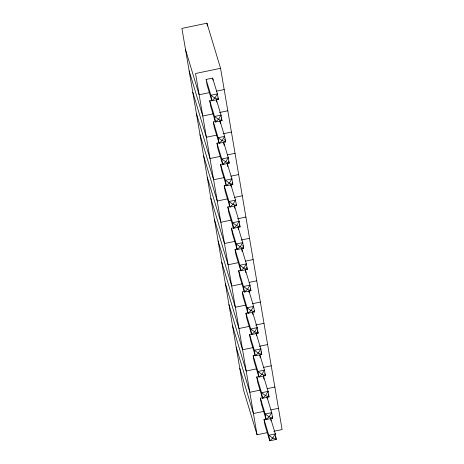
<?xml version="1.0" encoding="UTF-8"?>
<svg xmlns="http://www.w3.org/2000/svg" width="464" height="464" viewBox="0 0 464 464"><rect width="100%" height="100%" fill="white"/><g stroke="black" fill="none" stroke-linecap="round" stroke-linejoin="round"><path stroke-width="0.7" d="M273.743 431.305L282.089 429.565L220.568 68.301L206.95 23.2L181.911 28.408L243.432 389.679L257.05 434.78L267.484 432.605M220.568 68.301L195.53 73.509L257.05 434.78M206.115 79.437L212.651 78.08L217.419 93.879L218.364 99.424L211.833 100.787L207.06 84.982L206.115 79.437L210.888 95.236L211.833 100.787L214.849 98.072L217.419 93.879L210.888 95.236L214.849 98.072L218.364 99.424L217.952 98.049M209.577 92.591L199.149 94.76L185.53 49.66M216.531 91.141L224.182 89.552M216.27 99.331L221.038 115.13L221.983 120.675L215.453 122.032L210.679 106.233L209.734 100.688L211.694 100.282M213.196 113.842L202.768 116.012L189.15 70.911M219.455 112.537L227.801 110.803M220.359 123.354L219.89 120.582L224.657 136.381L225.603 141.926L219.072 143.283L214.298 127.484L213.353 121.939L215.313 121.533M216.816 135.094L206.381 137.263L192.769 92.162M223.074 133.789L231.42 132.054M223.718 142.518L228.276 157.632L229.222 163.177L222.691 164.534L217.918 148.735L216.972 143.19L218.933 142.784M220.435 156.345L210.001 158.514L196.388 113.413M227.389 154.895L235.039 153.306M227.72 166.547L227.128 163.084L231.896 178.884L232.841 184.428L226.31 185.786L221.537 169.986L220.591 164.442L223.207 163.896M224.054 177.596L213.62 179.765L200.007 134.664M231.008 176.146L238.658 174.557M230.747 184.336L235.515 200.135L236.46 205.68L229.929 207.037L225.156 191.238L224.211 185.693L226.171 185.287M227.673 198.847L217.239 201.016L203.626 155.916M234.627 197.397L242.278 195.808M234.366 205.587L239.134 221.386L240.079 226.931L233.543 228.288L228.775 212.489L227.83 206.944L229.79 206.538M231.292 220.098L220.858 222.268L207.246 177.167M237.551 218.793L245.897 217.059M238.455 229.61L237.986 226.838L242.753 242.637L243.699 248.182L237.162 249.539L232.394 233.74L231.449 228.195L233.409 227.789M234.912 241.35L224.477 243.519L210.865 198.418M241.17 240.045L249.516 238.31M241.808 248.774L246.372 263.888L247.318 269.433L240.781 270.79L236.014 254.991L235.068 249.446L237.029 249.04M238.531 262.601L228.097 264.77L214.484 219.669M245.485 261.151L253.135 259.562M245.81 272.803L245.224 269.335L249.992 285.14L250.937 290.684L244.4 292.042L239.633 276.242L238.687 270.698L241.303 270.152M242.15 283.852L231.716 286.021L218.103 240.92M249.104 282.402L256.754 280.813M248.843 290.586L253.611 306.391L254.556 311.936L248.02 313.293L243.252 297.494L242.307 291.949L244.267 291.543M245.769 305.103L235.335 307.272L221.722 262.172M252.723 303.653L260.374 302.058M252.462 311.837L257.23 327.642L258.175 333.187L251.639 334.544L246.871 318.745L245.926 313.2L247.886 312.794M249.388 326.354L238.954 328.524L225.342 283.423M255.647 325.049L263.993 323.309M256.551 335.861L256.082 333.088L260.849 348.893L261.795 354.438L255.258 355.795L250.49 339.996L249.545 334.451L251.505 334.039M253.008 347.606L242.573 349.775L228.961 304.674M259.266 346.301L267.612 344.561M259.904 355.03L264.468 370.139L265.414 375.689L258.877 377.046L254.11 361.247L253.164 355.702L255.125 355.291M256.627 368.851L246.193 371.026L232.58 325.925M263.581 367.407L271.231 365.812M263.906 379.059L263.32 375.591L268.088 391.39L269.033 396.94L262.496 398.298L257.729 382.498L256.783 376.954L259.399 376.408M260.246 390.102L249.812 392.277L236.199 347.176M267.2 388.658L274.85 387.063M266.939 396.842L271.707 412.641L272.652 418.192L266.116 419.549L261.348 403.75L260.403 398.205L262.363 397.793M263.865 411.353L253.431 413.528L239.818 368.428M270.819 409.909L278.47 408.314M270.553 418.093L275.326 433.892L276.271 439.443L269.735 440.8L264.967 425.001L264.022 419.456L265.982 419.044M221.154 117.926L221.983 120.675L218.469 119.323L214.507 116.487L209.734 100.688M224.773 139.177L225.603 141.926L222.088 140.575L218.126 137.738L213.353 121.939M228.601 161.118L229.222 163.177L225.707 161.826L221.746 158.99L216.972 143.19M232.22 182.369L232.841 184.428L229.326 183.077L225.365 180.241L220.591 164.442M236.048 204.305L236.46 205.68L232.945 204.328L228.984 201.492L224.211 185.693M239.25 224.182L240.079 226.931L236.565 225.579L232.603 222.743L227.83 206.944M242.869 245.433L243.699 248.182L240.184 246.831L236.222 243.994L231.449 228.195M246.697 267.368L247.318 269.433L243.803 268.082L239.842 265.246L235.068 249.446M250.316 288.62L250.937 290.684L247.422 289.333L243.461 286.497L238.687 270.698M254.139 310.561L254.556 311.936L251.041 310.584L247.08 307.748L242.307 291.949M257.346 330.438L258.175 333.187L254.661 331.835L250.699 328.999L245.926 313.2M260.965 351.689L261.795 354.438L258.28 353.087L254.318 350.25L249.545 334.451M264.793 373.624L265.414 375.689L261.899 374.338L257.932 371.502L253.164 355.702M268.412 394.876L269.033 396.94L265.518 395.589L261.551 392.753L256.783 376.954M272.235 416.817L272.652 418.192L269.137 416.84L265.17 414.004L260.403 398.205M275.442 436.694L276.271 439.443L272.757 438.091L268.789 435.255L264.022 419.456M206.95 23.2L207.431 26.036M212.651 78.08L213.005 80.156M216.508 100.717L216.74 102.103M223.625 142.523L224.1 145.296M230.863 185.026L231.101 186.412M234.598 206.973L234.836 208.359M241.721 248.779L242.191 251.552M248.959 291.282L249.197 292.668M252.694 313.223L252.932 314.609M259.817 355.035L260.287 357.808M267.055 397.538L267.293 398.924M270.79 419.479L271.028 420.865M221.038 115.13L218.469 119.323L215.453 122.032L214.507 116.487L221.038 115.13M224.657 136.381L222.088 140.575L219.072 143.283L218.126 137.738L224.657 136.381M228.276 157.632L225.707 161.826L222.691 164.534L221.746 158.99L228.276 157.632M231.896 178.884L229.326 183.077L226.31 185.786L225.365 180.241L231.896 178.884M235.515 200.135L232.945 204.328L229.929 207.037L228.984 201.492L235.515 200.135M239.134 221.386L236.565 225.579L233.543 228.288L232.603 222.743L239.134 221.386M242.753 242.637L240.184 246.831L237.162 249.539L236.222 243.994L242.753 242.637M246.372 263.888L243.803 268.082L240.781 270.79L239.842 265.246L246.372 263.888M249.992 285.14L247.422 289.333L244.4 292.042L243.461 286.497L249.992 285.14M253.611 306.391L251.041 310.584L248.02 313.293L247.08 307.748L253.611 306.391M257.23 327.642L254.661 331.835L251.639 334.544L250.699 328.999L257.23 327.642M260.849 348.893L258.28 353.087L255.258 355.795L254.318 350.25L260.849 348.893M264.468 370.139L261.899 374.338L258.877 377.046L257.932 371.502L264.468 370.139M268.088 391.39L265.518 395.589L262.496 398.298L261.551 392.753L268.088 391.39M271.707 412.641L269.137 416.84L266.116 419.549L265.17 414.004L271.707 412.641M275.326 433.892L272.757 438.091L269.735 440.8L268.789 435.255L275.326 433.892"/></g></svg>
